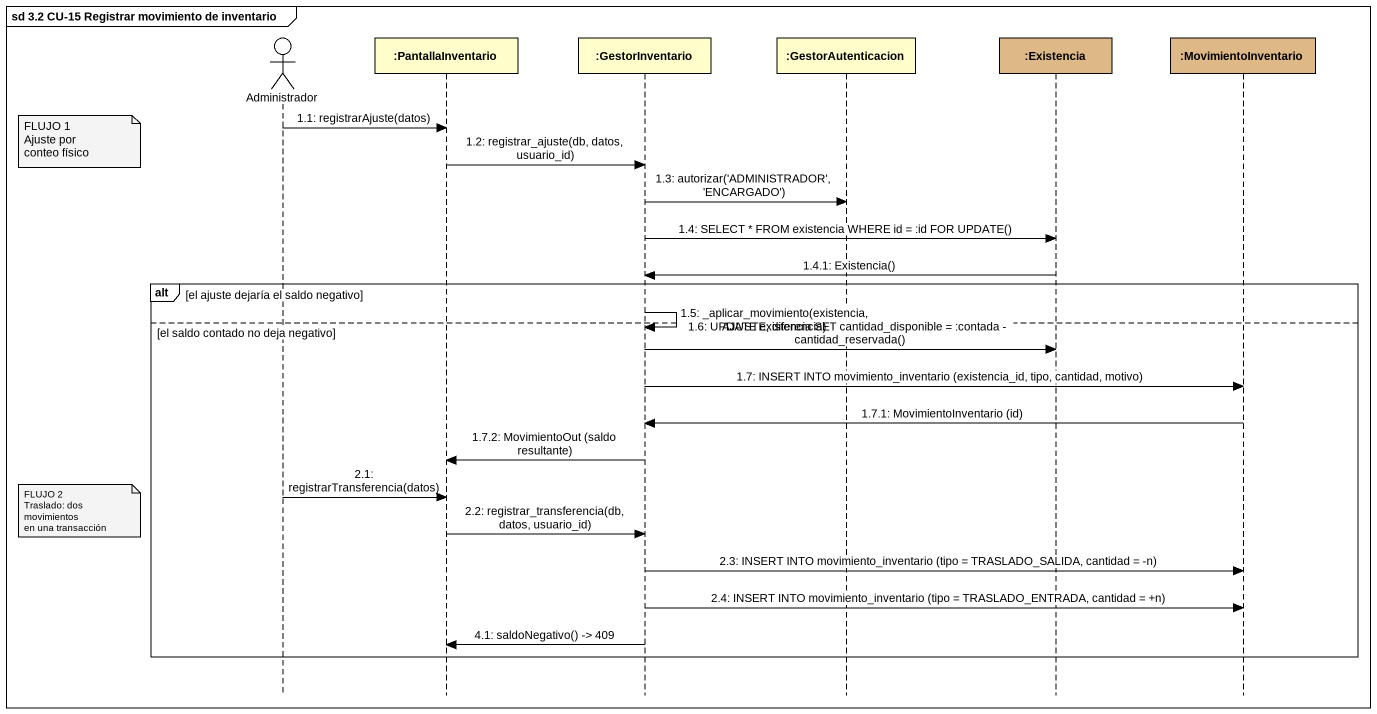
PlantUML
@startuml
mainframe sd 3.2 CU-15 Registrar movimiento de inventario
hide footbox
actor Administrador
participant ":PantallaInventario" as PantallaInventario
participant ":GestorInventario" as GestorInventario
participant ":GestorAutenticacion" as GestorAutenticacion
participant ":Existencia" as Existencia #DEB887
participant ":MovimientoInventario" as MovimientoInventario #DEB887

Administrador -> PantallaInventario : 1.1: registrarAjuste(datos)
note left of Administrador
  FLUJO 1
  Ajuste por
  conteo físico
end note
PantallaInventario -> GestorInventario : 1.2: registrar_ajuste(db, datos, usuario_id)
GestorInventario -> GestorAutenticacion : 1.3: autorizar('ADMINISTRADOR', 'ENCARGADO')
GestorInventario -> Existencia : 1.4: SELECT * FROM existencia WHERE id = :id FOR UPDATE()
Existencia -> GestorInventario : 1.4.1: Existencia()
alt el ajuste dejaría el saldo negativo
  GestorInventario -> GestorInventario : 1.5: _aplicar_movimiento(existencia, AJUSTE, diferencia)
else el saldo contado no deja negativo
  GestorInventario -> Existencia : 1.6: UPDATE existencia SET cantidad_disponible = :contada - cantidad_reservada()
  GestorInventario -> MovimientoInventario : 1.7: INSERT INTO movimiento_inventario (existencia_id, tipo, cantidad, motivo)
  MovimientoInventario -> GestorInventario : 1.7.1: MovimientoInventario (id)
  GestorInventario -> PantallaInventario : 1.7.2: MovimientoOut (saldo resultante)
  Administrador -> PantallaInventario : 2.1: registrarTransferencia(datos)
  note left of Administrador
    FLUJO 2
    Traslado: dos movimientos
    en una transacción
  end note
  PantallaInventario -> GestorInventario : 2.2: registrar_transferencia(db, datos, usuario_id)
  GestorInventario -> MovimientoInventario : 2.3: INSERT INTO movimiento_inventario (tipo = TRASLADO_SALIDA, cantidad = -n)
  GestorInventario -> MovimientoInventario : 2.4: INSERT INTO movimiento_inventario (tipo = TRASLADO_ENTRADA, cantidad = +n)
  GestorInventario -> PantallaInventario : 4.1: saldoNegativo() -> 409
end
@enduml
